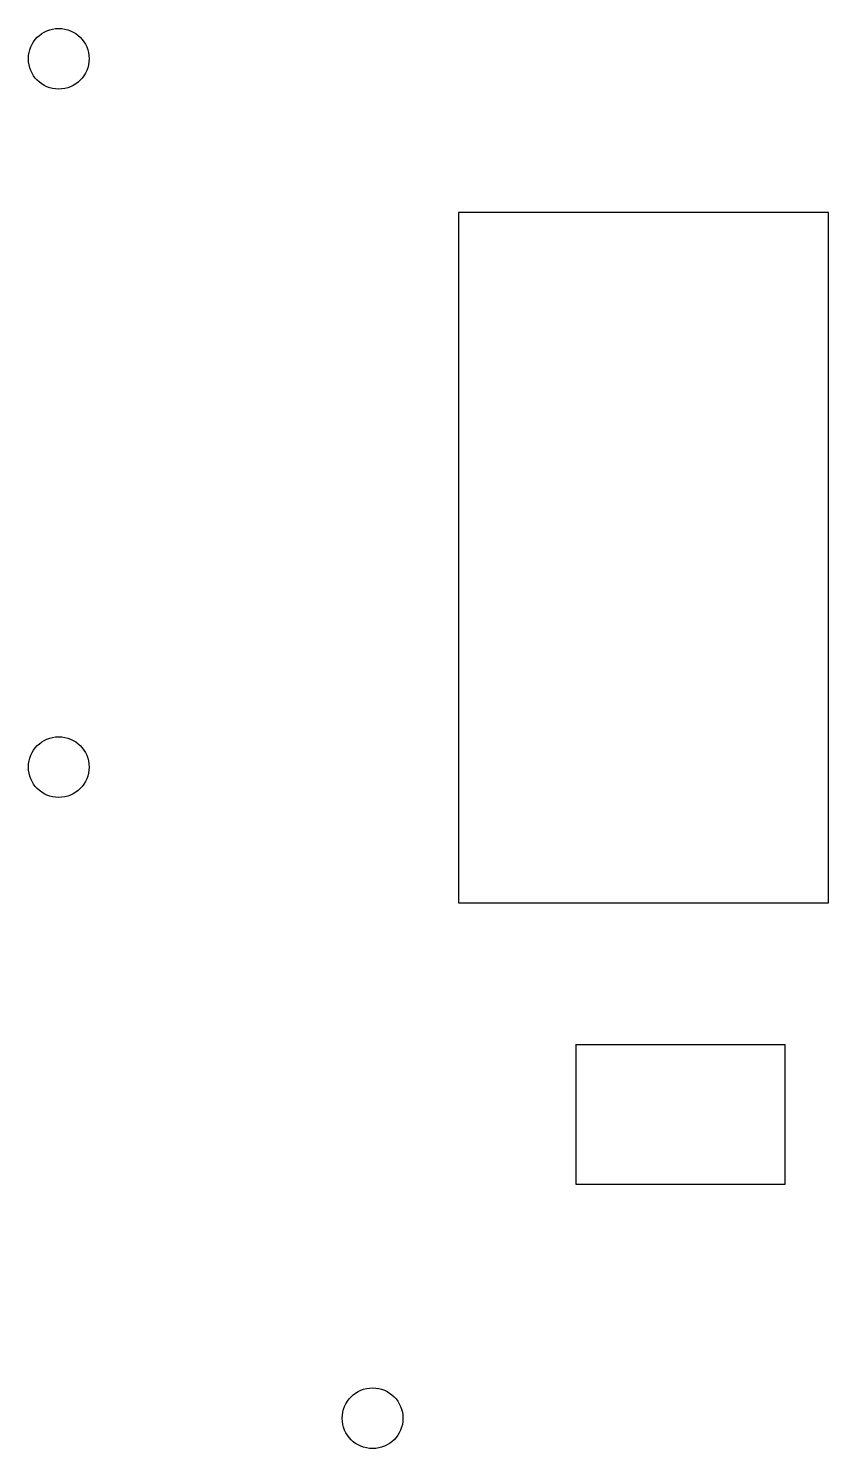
# Model space of a CAD drawing. Header units: millimetres. Extents: x 107.8 to 202.8, y -119.4 to -49.2.
# Drawn here: x 163.2 to 202.8, y -119.4 to -49.2 of the extents above; entities outside this region: 2.
import ezdxf

# ---------------------------------------------------------------- set-up
doc = ezdxf.new("R2010")
doc.units = ezdxf.units.MM

msp = doc.modelspace()

# ---------------------------------------------------------------- linework, layer by layer
for p, q in [((202.8, -58.3), (184.5, -58.3)), ((184.5, -58.3), (184.5, -92.4)), ((202.8, -92.4), (202.8, -58.3)), ((184.5, -92.4), (202.8, -92.4)), ((190.3, -99.4), (200.65, -99.4)), ((190.3, -99.4), (190.3, -106.3)), ((200.65, -106.3), (200.65, -99.4)), ((190.3, -106.3), (200.65, -106.3))]:
    msp.add_line(p, q)
for centre in [(164.75, -50.7), (109.25, -61.25), (164.75, -85.7), (109.25, -96.25), (180.263, -117.874)]:
    msp.add_circle(centre, 1.5)

doc.saveas('drawing.dxf')
